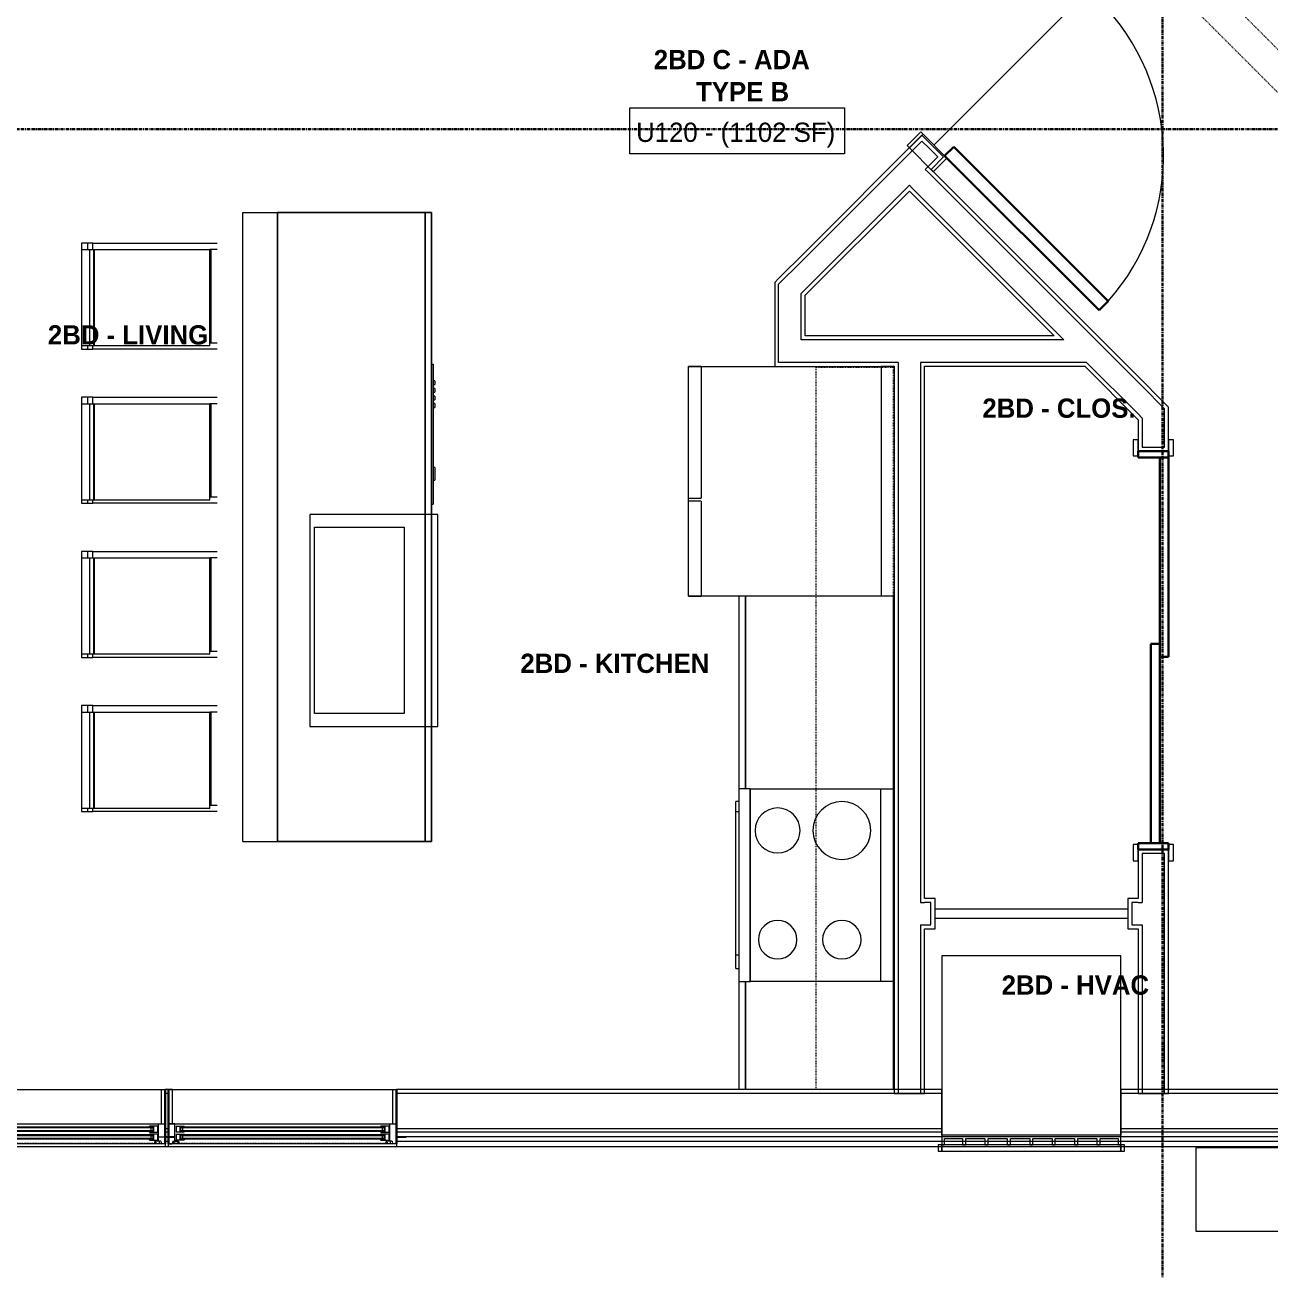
# Model space of a CAD drawing. Header units: inches. Extents: x -4093 to -1777, y 9773 to 12264.
# Drawn here: x -3658.4 to -3464.6, y 9989.6 to 10183.4 of the extents above; entities that cross this region are included whole.
import ezdxf

# ---------------------------------------------------------------- set-up
doc = ezdxf.new("R2010")
doc.units = ezdxf.units.IN
doc.header["$MEASUREMENT"] = 0
for name, pattern in [('Dash', [0.25, 0.125, -0.125]), ('Grid Line 1_2_', [0.875, 0.5, -0.125, 0.125, -0.125]), ('Overhead', [0.15625, 0.09375, -0.0625])]:
    doc.linetypes.add(name, pattern=pattern)
for name, color, linetype, lineweight in [('0-1', 7, 'Continuous', 5), ('0-2', 7, 'Continuous', 9), ('A-AREA-IDEN', 2, 'Continuous', 9), ('A-DETL-GENF', 92, 'Continuous', 18), ('A-DETL-GENF-HDLN', 1, 'Dash', 9), ('A-DETL-MEDM-1', 10, 'Continuous', 30), ('A-DETL-MEDM-2', 33, 'Overhead', 9), ('A-DOOR-1', 7, 'Continuous', 9), ('A-DOOR-2', 10, 'Continuous', 30), ('A-DOOR-FRAM-1', 10, 'Continuous', 30), ('A-FLOR-1', 7, 'Continuous', 9), ('A-GENM', 5, 'Continuous', 9), ('A-GLAZ', 151, 'Continuous', 18), ('A-GLAZ-1', 151, 'Continuous', 9), ('A-GLAZ-2', 151, 'Continuous', 30), ('A-WALL', 113, 'Continuous', 18), ('A-WALL-1', 7, 'Continuous', 9), ('A-WALL-2', 250, 'Continuous', 18), ('A-WALL-3', 113, 'Continuous', 9), ('E-ELEC-EQPM', 71, 'Continuous', 9), ('I-FURN-1', 7, 'Continuous', 9), ('P-SANR-FIXT-1', 7, 'Continuous', 9), ('Q-CASE-1', 7, 'Continuous', 9), ('Q-CASE-HDLN-1', 7, 'Dash', 9), ('Q-SPCQ-1', 7, 'Continuous', 9), ('S-GRID-1', 1, 'Grid Line 1_2_', 30)]:
    doc.layers.add(name, color=color, linetype=linetype, lineweight=lineweight)
doc.styles.add('Century Gothic', font='ufonts.com_century-gothic.ttf', dxfattribs={"height": 3})
doc.styles.add('Century Gothic_B', font='GOTHICB.TTF', dxfattribs={"height": 3})

# ---------------------------------------------------------------- blocks, each defined once
blk = doc.blocks.new('083100 - Access Doors and Panels - Type 1 - ACCESS PANEL - 2-6 X 6-0-3696233-BACKGROUND - 1ST FLOOR')
at = {"layer": 'A-DOOR-1'}
for p, q in [((-15, -0.75), (-15, 0.75)), ((-15, 0.75), (15, 0.75)), ((15, 0.75), (15, -0.75)), ((15, -0.75), (-15, -0.75))]:
    blk.add_line(p, q, dxfattribs=at)
blk = doc.blocks.new('SLIDING - FLUSH - SLIDING - FLUSH - 5-0 x 6-8-3203585-BACKGROUND - 1ST FLOOR')
at = {"layer": 'A-DOOR-1'}
for p, q in [((-30.25, 3), (-32.75, 3)), ((-32.75, 3), (-32.75, 2.25)), ((-32.75, 2.25), (-30.25, 2.25)), ((-30.25, 2.25), (-30.25, 3)), ((30.25, 3), (30.25, 2.25)), ((32.75, 3), (30.25, 3)), ((30.25, 2.25), (32.75, 2.25)), ((32.75, 2.25), (32.75, 3)), ((-30.25, -2.5), (-32.75, -2.5)), ((-32.75, -2.5), (-32.75, -3.25)), ((-32.75, -3.25), (-30.25, -3.25)), ((-30.25, -3.25), (-30.25, -2.5)), ((32.75, -2.5), (30.25, -2.5)), ((30.25, -2.5), (30.25, -3.25)), ((30.25, -3.25), (32.75, -3.25)), ((32.75, -3.25), (32.75, -2.5))]:
    blk.add_line(p, q, dxfattribs=at)
at = {"layer": 'A-DOOR-2'}
for p, q in [((1, 2.25), (-30, 2.25)), ((-30, 2.25), (-30, 0.87)), ((1, 0.87), (1, 2.25)), ((-30, 0.87), (1, 0.87)), ((30, 0.87), (-1, 0.87)), ((-1, 0.87), (-1, -0.5)), ((30, -0.5), (30, 0.87)), ((-1, -0.5), (30, -0.5))]:
    blk.add_line(p, q, dxfattribs=at)
at = {"layer": 'A-DOOR-FRAM-1'}
for p, q in [((-30, 2.25), (-31, 2.25)), ((-31, 2.25), (-31, -2.5)), ((-30, -2.5), (-30, 2.25)), ((31, 2.25), (30, 2.25)), ((30, 2.25), (30, -2.5)), ((31, -2.5), (31, 2.25)), ((-31, -2.5), (-30, -2.5)), ((30, -2.5), (31, -2.5))]:
    blk.add_line(p, q, dxfattribs=at)
blk = doc.blocks.new('SWING - SINGLE - FLUSH - SWING - FLUSH - 2-10 x 6-8 - PRIVACY-4346067-BACKGROUND - 1ST FLOOR')
at = {"layer": 'A-DOOR-1'}
for p, q in [((-17, 2.87), (-20, 2.87)), ((-20, 2.87), (-20, -2.38)), ((-17, -2.38), (-17, 2.87)), ((20, 2.87), (17, 2.87)), ((17, 2.87), (17, -2.38)), ((20, -2.38), (20, 2.87)), ((-20, -2.38), (-17, -2.38)), ((-17, -2.38), (-20, -2.38)), ((-20, -2.38), (-20, -2.88)), ((-20, -2.88), (-17, -2.88)), ((-17, -2.88), (-17, -2.38)), ((17, -2.38), (20, -2.38)), ((20, -2.38), (17, -2.38)), ((17, -2.38), (17, -2.88)), ((17, -2.88), (20, -2.88)), ((20, -2.88), (20, -2.38))]:
    blk.add_line(p, q, dxfattribs=at)
blk.add_arc((17, 2.37), 34.07, 93.3657, 180, dxfattribs=at)
at = {"layer": 'A-DOOR-2'}
for p, q in [((15, 2.37), (15, 36.38)), ((17, 36.38), (15, 36.38)), ((17, 2.37), (17, 36.38)), ((17, 2.37), (15, 2.37))]:
    blk.add_line(p, q, dxfattribs=at)
blk = doc.blocks.new('OD_CW_Base Cabinet - OD_CW_Base Cabinet-4181458-BACKGROUND - 1ST FLOOR')
at = {"layer": 'Q-CASE-1'}
for p, q in [((0.74, 0), (17.55, 0)), ((47.55, 0), (77.55, 0)), ((77.55, -22.12), (77.55, -24)), ((17.55, -24), (0.74, -24)), ((77.55, -24), (47.55, -24))]:
    blk.add_line(p, q, dxfattribs=at)
blk = doc.blocks.new('OD_CW_Upper Cabinet - OD_CW_Upper Cabinet-4366978-BACKGROUND - 1ST FLOOR')
at = {"layer": 'Q-CASE-HDLN-1'}
for p, q in [((0.74, -24), (0.74, -12)), ((0.74, -12), (113.18, -12)), ((113.18, -12), (113.18, -24)), ((113.18, -24), (0.74, -24))]:
    blk.add_line(p, q, dxfattribs=at)
blk = doc.blocks.new('Refrigerator_-_Side-by-Side_6047 - 36_ X 30_-1372843-BACKGROUND - 1ST FLOOR')
at = {"layer": 'Q-SPCQ-1'}
for p, q in [((-17.88, 15.58), (17.87, 15.58)), ((-17.88, -14.42), (-17.88, 15.58)), ((-17.88, 15.58), (-3.13, 15.58)), ((-17.88, 15.58), (-17.88, 13.58)), ((-3.13, 13.58), (-3.13, 15.58)), ((-2.63, 15.58), (17.87, 15.58)), ((-2.63, 15.58), (-2.63, 13.58)), ((17.87, 15.58), (17.87, -14.42)), ((17.87, 13.58), (17.87, 15.58)), ((-3.13, 13.58), (-17.88, 13.58)), ((17.87, 13.58), (-2.63, 13.58)), ((17.87, -14.42), (-17.88, -14.42))]:
    blk.add_line(p, q, dxfattribs=at)
blk = doc.blocks.new('OD_CW_Base Cabinet - OD_CW_Base Cabinet-4332410-BACKGROUND - 1ST FLOOR')
at = {"layer": 'Q-CASE-1'}
for p, q in [((0.74, 24), (0.74, 0)), ((98.66, 24), (0.74, 24)), ((98.66, 0), (98.66, 24)), ((0.74, 0), (98.66, 0))]:
    blk.add_line(p, q, dxfattribs=at)
blk = doc.blocks.new('Stainless Steel Farmhous Kitchen Sink - Stainless Steel Farmhous Kitchen Sink-2443921-BACKGROUND - 1ST FLOOR')
at = {"layer": 'P-SANR-FIXT-1'}
for p, q in [((0, -2.25), (-33, -2.25)), ((-33, -2.25), (-33, -22.2)), ((-31, -16.96), (-31, -3)), ((-31, -3), (-2, -3)), ((-2, -3), (-2, -16.96)), ((0, -22.2), (0, -2.25)), ((-2, -16.96), (-31, -16.96)), ((-33, -22.2), (0, -22.2))]:
    blk.add_line(p, q, dxfattribs=at)
blk = doc.blocks.new('Bar_Stool_6722_1_ - Bar_Stool_6722_1_-1229311-BACKGROUND - 1ST FLOOR')
at = {"layer": 'I-FURN-1'}
for p, q in [((0, 19.21), (0, 21.11)), ((1, 21.11), (1, 20.14)), ((1, 20.14), (15.5, 20.14)), ((1, 20.14), (1, 20.06)), ((1, 20.06), (1, 19.99)), ((16, 20), (1, 20)), ((1, 19.89), (1, 19.99)), ((1, 17.63), (1, 19.89)), ((15.5, 20.14), (15.5, 21.11)), ((15.5, 20.06), (15.5, 20.14)), ((15.5, 19.99), (15.5, 20.06)), ((16, 19.99), (16, 19.89)), ((16, 19.89), (16, 17.63)), ((16.5, 21.11), (16.5, 19.21)), ((0, 17.72), (0, 19.21)), ((0, 1.78), (0, 17.72)), ((1, 2.03), (1, 17.63)), ((16, 17.63), (16, 2.03)), ((16.5, 19.21), (16.5, 17.72)), ((16.5, 17.72), (16.5, 1.78)), ((1, 1.91), (1, 2.03)), ((16, 2.03), (1, 2.03)), ((16, 2.03), (16, 1.91)), ((1, 1.78), (0, 1.78)), ((0, 1.78), (0, 0.98)), ((1, 0.98), (0, 0.98)), ((0, 0.98), (0, 0)), ((1, 1.24), (1, 1.91)), ((16, 1.91), (1, 1.91)), ((1, 0), (1, 1.24)), ((1, 1.24), (16, 1.24)), ((16, 1.91), (16, 1.24)), ((16.5, 1.78), (16, 1.78)), ((16, 1.24), (16, 0)), ((16.5, 0.98), (16, 0.98)), ((16.5, 0.98), (16.5, 1.78)), ((16.5, 0), (16.5, 0.98)), ((0, 0), (1, 0)), ((1, 0), (16, 0)), ((16, 0), (16.5, 0))]:
    blk.add_line(p, q, dxfattribs=at)
blk = doc.blocks.new('Door-Opening - CLEAR OPENING - 3_-0_ x 6_-10_5_-4378485-BACKGROUND - 1ST FLOOR')
at = {"layer": 'A-DETL-MEDM-1'}
for p, q in [((-18.32, -2.38), (-18.32, 2.37)), ((17.68, 2.37), (17.68, -2.38))]:
    blk.add_line(p, q, dxfattribs=at)
at = {"layer": 'A-DETL-MEDM-2'}
for p, q in [((-18.32, 2.37), (17.68, 2.37)), ((17.68, -2.38), (-18.32, -2.38))]:
    blk.add_line(p, q, dxfattribs=at)
blk = doc.blocks.new('CTR - 1st Phase - Unit Layouts_rvt-1-BACKGROUND - 1ST FLOOR')
at = {"layer": 'A-FLOR-1'}
for p, q in [((-3492.86, 10188.78), (-3516.9, 10164.73)), ((-3516.9, 10164.73), (-3492.86, 10188.78))]:
    blk.add_line(p, q, dxfattribs=at)
at = {"layer": 'A-WALL-1'}
for p, q in [((-3518.76, 10166.24), (-3536.93, 10148.06)), ((-3515.4, 10162.88), (-3518.76, 10166.24)), ((-3517.34, 10160.93), (-3515.4, 10162.88)), ((-3485.1, 10128.69), (-3517.34, 10160.93)), ((-3536.93, 10141.34), (-3520.7, 10157.57)), ((-3520.7, 10157.57), (-3498.15, 10135.03)), ((-3624.47, 10056.29), (-3624.47, 10154.21)), ((-3624.47, 10154.21), (-3619.1, 10154.21)), ((-3619.1, 10154.21), (-3619.1, 10056.29)), ((-3536.93, 10148.06), (-3541.06, 10143.93)), ((-3541.06, 10143.93), (-3541.68, 10143.31)), ((-3541.68, 10143.31), (-3541.68, 10130.28)), ((-3536.93, 10135.03), (-3536.93, 10141.34)), ((-3498.15, 10135.03), (-3536.93, 10135.03)), ((-3525.1, 10130.28), (-3523.1, 10130.28)), ((-3523.1, 10130.28), (-3523.1, 10017.09)), ((-3518.35, 10047.46), (-3518.35, 10130.28)), ((-3518.35, 10130.28), (-3493.4, 10130.28)), ((-3493.4, 10130.28), (-3485.1, 10121.97)), ((-3480.97, 10124.56), (-3485.1, 10128.69)), ((-3480.35, 10123.94), (-3480.97, 10124.56)), ((-3480.35, 10117.08), (-3480.35, 10123.94)), ((-3485.1, 10121.97), (-3485.1, 10117.08)), ((-3485.1, 10117.08), (-3480.35, 10117.08)), ((-3624.47, 10056.29), (-3619.1, 10056.29)), ((-3480.35, 10055.08), (-3485.1, 10055.08)), ((-3485.1, 10055.08), (-3485.1, 10047.46)), ((-3480.35, 10017.09), (-3480.35, 10055.08)), ((-3516.72, 10047.46), (-3518.35, 10047.46)), ((-3516.72, 10042.71), (-3516.72, 10047.46)), ((-3485.1, 10047.46), (-3486.72, 10047.46)), ((-3486.72, 10047.46), (-3486.72, 10042.71)), ((-3518.35, 10017.09), (-3518.35, 10042.71)), ((-3518.35, 10042.71), (-3516.72, 10042.71)), ((-3486.72, 10042.71), (-3485.1, 10042.71)), ((-3485.1, 10042.71), (-3485.1, 10017.09)), ((-3523.1, 10017.09), (-3518.35, 10017.09)), ((-3485.1, 10017.09), (-3480.35, 10017.09))]:
    blk.add_line(p, q, dxfattribs=at)
at = {"layer": 'A-WALL-2'}
for p, q in [((-3518.76, 10165.35), (-3536.93, 10147.17)), ((-3517.52, 10164.11), (-3518.76, 10165.35)), ((-3516.28, 10162.88), (-3517.52, 10164.11)), ((-3518.23, 10160.93), (-3516.28, 10162.88)), ((-3517.78, 10160.49), (-3518.23, 10160.93)), ((-3485.1, 10127.81), (-3517.78, 10160.49)), ((-3536.93, 10142.22), (-3520.7, 10158.46)), ((-3520.26, 10158.02), (-3520.7, 10158.46)), ((-3496.65, 10134.4), (-3520.26, 10158.02)), ((-3541.06, 10143.05), (-3537.56, 10146.55)), ((-3537.56, 10146.55), (-3536.93, 10147.17)), ((-3541.06, 10130.9), (-3541.06, 10143.05)), ((-3537.56, 10141.6), (-3536.93, 10142.22)), ((-3537.56, 10134.4), (-3537.56, 10141.6)), ((-3536.93, 10134.4), (-3537.56, 10134.4)), ((-3497.53, 10134.4), (-3536.93, 10134.4)), ((-3496.65, 10134.4), (-3497.53, 10134.4)), ((-3537.56, 10130.9), (-3541.06, 10130.9)), ((-3536.93, 10130.9), (-3537.56, 10130.9)), ((-3522.47, 10130.9), (-3536.93, 10130.9)), ((-3522.47, 10130.9), (-3522.47, 10130.28)), ((-3518.97, 10130.9), (-3518.97, 10130.28)), ((-3494.03, 10130.9), (-3518.97, 10130.9)), ((-3493.15, 10130.9), (-3494.03, 10130.9)), ((-3485.1, 10122.86), (-3493.15, 10130.9)), ((-3522.47, 10130.28), (-3522.47, 10017.09)), ((-3518.97, 10130.28), (-3518.97, 10046.83)), ((-3485.1, 10127.81), (-3484.47, 10127.18)), ((-3484.47, 10127.18), (-3480.97, 10123.68)), ((-3480.97, 10117.71), (-3480.97, 10123.68)), ((-3485.1, 10122.86), (-3484.47, 10122.23)), ((-3484.47, 10122.23), (-3484.47, 10117.71)), ((-3484.47, 10117.71), (-3482.72, 10117.71)), ((-3482.72, 10117.71), (-3480.97, 10117.71)), ((-3484.47, 10054.46), (-3484.47, 10046.83)), ((-3482.72, 10054.46), (-3484.47, 10054.46)), ((-3480.97, 10054.46), (-3482.72, 10054.46)), ((-3480.97, 10017.09), (-3480.97, 10054.46)), ((-3518.97, 10046.83), (-3518.35, 10046.83)), ((-3517.35, 10046.83), (-3518.35, 10046.83)), ((-3517.35, 10045.08), (-3517.35, 10046.83)), ((-3486.1, 10046.83), (-3486.1, 10045.08)), ((-3485.1, 10046.83), (-3486.1, 10046.83)), ((-3485.1, 10046.83), (-3484.47, 10046.83)), ((-3517.35, 10043.33), (-3517.35, 10045.08)), ((-3486.1, 10045.08), (-3486.1, 10043.33)), ((-3518.97, 10043.33), (-3518.97, 10017.09)), ((-3518.97, 10043.33), (-3518.35, 10043.33)), ((-3518.35, 10043.33), (-3517.35, 10043.33)), ((-3486.1, 10043.33), (-3485.1, 10043.33)), ((-3485.1, 10043.33), (-3484.47, 10043.33)), ((-3484.47, 10043.33), (-3484.47, 10017.09))]:
    blk.add_line(p, q, dxfattribs=at)
at = {"layer": 'Q-CASE-1'}
for p, q in [((-3619.1, 10154.21), (-3596.1, 10154.21)), ((-3619.1, 10056.29), (-3619.1, 10154.21)), ((-3596.1, 10154.21), (-3596.1, 10056.29)), ((-3596.1, 10154.21), (-3595.1, 10154.21)), ((-3596.1, 10056.29), (-3596.1, 10154.21)), ((-3595.1, 10154.21), (-3595.1, 10056.29)), ((-3547.22, 10064.53), (-3547.22, 10094.53)), ((-3546.22, 10064.53), (-3546.22, 10094.53)), ((-3546.22, 10094.53), (-3546.22, 10064.53)), ((-3525.1, 10094.53), (-3523.22, 10094.53)), ((-3523.22, 10094.53), (-3523.22, 10064.53)), ((-3596.1, 10056.29), (-3619.1, 10056.29)), ((-3595.1, 10056.29), (-3596.1, 10056.29)), ((-3547.22, 10017.71), (-3547.22, 10034.53)), ((-3546.22, 10017.71), (-3546.22, 10034.53)), ((-3546.22, 10034.53), (-3546.22, 10017.71)), ((-3523.22, 10034.53), (-3523.22, 10017.71))]:
    blk.add_line(p, q, dxfattribs=at)
at = {"layer": 'Q-SPCQ-1'}
for p, q in [((-3595.1, 10130.64), (-3594.85, 10130.64)), ((-3594.85, 10130.64), (-3594.85, 10108.83)), ((-3594.6, 10128.02), (-3594.85, 10128.02)), ((-3594.85, 10127.43), (-3594.6, 10127.43)), ((-3594.6, 10126.84), (-3594.85, 10126.84)), ((-3594.6, 10128.02), (-3594.6, 10127.43)), ((-3594.6, 10126.84), (-3594.6, 10126.25)), ((-3594.85, 10126.25), (-3594.6, 10126.25)), ((-3594.6, 10125.66), (-3594.85, 10125.66)), ((-3594.85, 10125.07), (-3594.6, 10125.07)), ((-3594.6, 10125.66), (-3594.6, 10125.07)), ((-3594.6, 10124.48), (-3594.85, 10124.48)), ((-3594.85, 10123.88), (-3594.6, 10123.88)), ((-3594.6, 10124.48), (-3594.6, 10123.88)), ((-3594.6, 10114.53), (-3594.85, 10114.53)), ((-3594.6, 10114.53), (-3594.6, 10113.54)), ((-3594.6, 10113.54), (-3594.6, 10112.56)), ((-3594.85, 10112.56), (-3594.6, 10112.56)), ((-3595.1, 10108.83), (-3594.85, 10108.83)), ((-3547.22, 10034.53), (-3547.22, 10064.53)), ((-3545.47, 10064.53), (-3547.22, 10064.53)), ((-3545.47, 10064.53), (-3545.47, 10034.53)), ((-3545.47, 10034.53), (-3545.47, 10064.53)), ((-3545.47, 10064.53), (-3525.22, 10064.53)), ((-3525.22, 10064.53), (-3523.22, 10064.53)), ((-3525.22, 10064.53), (-3525.22, 10034.53)), ((-3523.22, 10064.53), (-3523.22, 10034.53)), ((-3547.72, 10060.92), (-3547.72, 10062.53)), ((-3547.22, 10062.53), (-3547.72, 10062.53)), ((-3547.72, 10038.65), (-3547.72, 10060.92)), ((-3547.22, 10060.92), (-3547.72, 10060.92)), ((-3547.72, 10036.53), (-3547.72, 10038.65)), ((-3547.72, 10038.65), (-3547.22, 10038.65)), ((-3547.72, 10036.53), (-3547.22, 10036.53)), ((-3547.22, 10034.53), (-3545.47, 10034.53)), ((-3525.22, 10034.53), (-3545.47, 10034.53)), ((-3523.22, 10034.53), (-3525.22, 10034.53))]:
    blk.add_line(p, q, dxfattribs=at)
for centre, radius, start, end in [((-3541.22, 10058.03), 3.5, 90, 270), ((-3541.22, 10058.03), 3.5, 270, 90), ((-3531.22, 10058.03), 4.5, 90, 270), ((-3531.22, 10058.03), 4.5, 270, 90), ((-3541.22, 10041.03), 3, 90, 270), ((-3541.22, 10041.03), 3, 270, 90), ((-3531.22, 10041.03), 3, 90, 270), ((-3531.22, 10041.03), 3, 270, 90)]:
    blk.add_arc(centre, radius, start, end, dxfattribs=at)
at = {"layer": '0-2'}
for name, p, rotation in [('Door-Opening - CLEAR OPENING - 3_-0_ x 6_-10_5_-4378485-BACKGROUND - 1ST FLOOR', (-3468.07, 10180.96), 135.0000000000005), ('SWING - SINGLE - FLUSH - SWING - FLUSH - 2-10 x 6-8 - PRIVACY-4346067-BACKGROUND - 1ST FLOOR', (-3504.88, 10176.75), 225.0000000000032), ('OD_CW_Base Cabinet - OD_CW_Base Cabinet-4332410-BACKGROUND - 1ST FLOOR', (-3595.1, 10055.56), 89.99999999999854), ('Bar_Stool_6722_1_ - Bar_Stool_6722_1_-1229311-BACKGROUND - 1ST FLOOR', (-3649.6, 10149.46), 269.999999999999), ('Refrigerator_-_Side-by-Side_6047 - 36_ X 30_-1372843-BACKGROUND - 1ST FLOOR', (-3539.52, 10112.4), 89.99999999999709), ('OD_CW_Upper Cabinet - OD_CW_Upper Cabinet-4366978-BACKGROUND - 1ST FLOOR', (-3547.22, 10016.98), 89.99999999997752), ('Bar_Stool_6722_1_ - Bar_Stool_6722_1_-1229311-BACKGROUND - 1ST FLOOR', (-3649.6, 10125.46), 269.999999999999), ('SLIDING - FLUSH - SLIDING - FLUSH - 5-0 x 6-8-3203585-BACKGROUND - 1ST FLOOR', (-3482.6, 10086.08), 270.0000000000038), ('Stainless Steel Farmhous Kitchen Sink - Stainless Steel Farmhous Kitchen Sink-2443921-BACKGROUND - 1ST FLOOR', (-3616.31, 10107.23), 89.99999999999939), ('Bar_Stool_6722_1_ - Bar_Stool_6722_1_-1229311-BACKGROUND - 1ST FLOOR', (-3649.6, 10101.46), 269.999999999999), ('OD_CW_Base Cabinet - OD_CW_Base Cabinet-4181458-BACKGROUND - 1ST FLOOR', (-3547.22, 10016.98), 89.999999999998), ('Bar_Stool_6722_1_ - Bar_Stool_6722_1_-1229311-BACKGROUND - 1ST FLOOR', (-3649.6, 10077.46), 269.999999999999), ('083100 - Access Doors and Panels - Type 1 - ACCESS PANEL - 2-6 X 6-0-3696233-BACKGROUND - 1ST FLOOR', (-3501.72, 10045.08), 180)]:
    blk.add_blockref(name, p, dxfattribs=dict(at, rotation=rotation))
blk = doc.blocks.new('CTR - 1st Phase - Structure_rvt-1-BACKGROUND - 1ST FLOOR')
at = {"layer": 'S-GRID-1'}
for p, q in [((-3481.32, 9772.61), (-3481.32, 12247.5)), ((-1777.25, 10167.19), (-4076.95, 10167.19))]:
    blk.add_line(p, q, dxfattribs=at)
blk = doc.blocks.new('V-Series_EWC4_SPVU_RFA_2015 - 1ST FLOOR-2484708-BACKGROUND - 1ST FLOOR')
at = {"layer": 'A-GENM'}
for p, q in [((-3126.69, 12090.69), (-3127.25, 12090.69)), ((-3127.25, 12090.69), (-3127.25, 12089.69)), ((-3098.81, 12090.69), (-3126.69, 12090.69)), ((-3126.69, 12090.69), (-3126.69, 12089.69)), ((-3126.69, 12089.69), (-3126.69, 12090.69)), ((-3098.81, 12089.69), (-3098.81, 12090.69)), ((-3098.25, 12090.69), (-3098.81, 12090.69)), ((-3098.81, 12090.69), (-3098.81, 12089.69)), ((-3098.25, 12089.69), (-3098.25, 12090.69)), ((-3127.25, 12089.69), (-3126.69, 12089.69)), ((-3126.69, 12089.69), (-3098.81, 12089.69)), ((-3126.69, 12089.69), (-3126.69, 12060.25)), ((-3126.25, 12089.69), (-3126.69, 12089.69)), ((-3126.25, 12088.69), (-3126.25, 12089.69)), ((-3123.45, 12088.69), (-3126.25, 12088.69)), ((-3122.95, 12089.69), (-3123.45, 12089.69)), ((-3123.45, 12089.69), (-3123.45, 12088.69)), ((-3122.95, 12088.69), (-3122.95, 12089.69)), ((-3119.97, 12088.69), (-3122.95, 12088.69)), ((-3119.47, 12089.69), (-3119.97, 12089.69)), ((-3119.97, 12089.69), (-3119.97, 12088.69)), ((-3119.47, 12088.69), (-3119.47, 12089.69)), ((-3116.48, 12088.69), (-3119.47, 12088.69)), ((-3115.98, 12089.69), (-3116.48, 12089.69)), ((-3116.48, 12089.69), (-3116.48, 12088.69)), ((-3115.98, 12088.69), (-3115.98, 12089.69)), ((-3113, 12088.69), (-3115.98, 12088.69)), ((-3112.5, 12089.69), (-3113, 12089.69)), ((-3113, 12089.69), (-3113, 12088.69)), ((-3112.5, 12088.69), (-3112.5, 12089.69)), ((-3109.51, 12088.69), (-3112.5, 12088.69)), ((-3109.01, 12089.69), (-3109.51, 12089.69)), ((-3109.51, 12089.69), (-3109.51, 12088.69)), ((-3109.01, 12088.69), (-3109.01, 12089.69)), ((-3106.03, 12088.69), (-3109.01, 12088.69)), ((-3105.53, 12089.69), (-3106.03, 12089.69)), ((-3106.03, 12089.69), (-3106.03, 12088.69)), ((-3105.53, 12088.69), (-3105.53, 12089.69)), ((-3102.55, 12088.69), (-3105.53, 12088.69)), ((-3102.05, 12089.69), (-3102.55, 12089.69)), ((-3102.55, 12089.69), (-3102.55, 12088.69)), ((-3102.05, 12088.69), (-3102.05, 12089.69)), ((-3099.25, 12088.69), (-3102.05, 12088.69)), ((-3098.81, 12089.69), (-3099.25, 12089.69)), ((-3099.25, 12089.69), (-3099.25, 12088.69)), ((-3098.81, 12089.69), (-3098.25, 12089.69)), ((-3098.81, 12060.25), (-3098.81, 12089.69)), ((-3126.69, 12060.25), (-3098.81, 12060.25))]:
    blk.add_line(p, q, dxfattribs=at)
blk = doc.blocks.new('262400 - Switchboards and Panelboards - Electric Panel - Generic - 262400 - Switchboards and Panelboards - Electric Panel - Generic-2842581-BACKGROUND - 1ST FLOOR')
at = {"layer": 'E-ELEC-EQPM'}
for p, q in [((32, 13), (0, 13)), ((0, 13), (0, 0)), ((32, 0), (32, 13)), ((0, 0), (32, 0))]:
    blk.add_line(p, q, dxfattribs=at)
blk = doc.blocks.new('Window-Double_Hung-Marvin-Essential - 2-WIDE _TEMP ALL LOW_ ESDH3066-3454284-BACKGROUND - 1ST FLOOR')
at = {"layer": 'A-DETL-GENF'}
for p, q in [((-16.72, -0.94), (-17.75, -0.94)), ((-17.75, -4.03), (-17.75, -0.94)), ((-16.72, -3.52), (-16.72, -0.94)), ((-16.56, -1.28), (-15.34, -1.28)), ((-16.56, -1.28), (-16.56, -2.22)), ((-15.28, -1.4), (-15.94, -1.4)), ((-15.94, -1.4), (-15.94, -2.12)), ((15.84, -1.41), (-15.84, -1.41)), ((-15.84, -1.41), (-15.84, -2.1)), ((15.84, -1.54), (-15.84, -1.54)), ((-15.54, -1.54), (-15.54, -1.98)), ((-15.34, -1.28), (-15.28, -1.34)), ((-15.28, -1.34), (-15.28, -1.4)), ((15.34, -1.28), (15.28, -1.34)), ((15.28, -1.34), (15.28, -1.4)), ((15.28, -1.4), (15.94, -1.4)), ((16.56, -1.28), (15.34, -1.28)), ((15.54, -1.54), (15.54, -1.98)), ((15.84, -1.41), (15.84, -2.1)), ((15.94, -1.4), (15.94, -2.12)), ((16.56, -1.28), (16.56, -2.22)), ((16.72, -3.52), (16.72, -0.94)), ((16.72, -0.94), (17.75, -0.94)), ((17.75, -4.03), (17.75, -0.94)), ((-19.25, -2.98), (-19.25, -2.94)), ((-19.25, -2.94), (-17.9, -2.94)), ((-17.75, -2.98), (-19.25, -2.98)), ((-17.9, -2.94), (-17.9, -2.83)), ((-17.9, -2.83), (-17.75, -2.83)), ((-17.08, -3.62), (-17.16, -4.03)), ((-17.08, -3.62), (-16.19, -3.62)), ((-16.85, -4), (-16.85, -3.62)), ((-16.38, -3.52), (-16.72, -3.52)), ((-15.34, -2.22), (-16.56, -2.22)), ((-16.56, -2.5), (-15.34, -2.5)), ((-16.56, -2.5), (-16.56, -3.44)), ((-15.34, -3.44), (-16.56, -3.44)), ((-16.38, -3.62), (-16.38, -3.52)), ((-16.18, -3.76), (-16.3, -3.76)), ((-16.3, -3.76), (-16.3, -4)), ((-16.19, -3.62), (-16.19, -3.72)), ((-16.19, -3.72), (-16.1, -3.72)), ((-16.18, -3.97), (-16.18, -3.76)), ((-16.1, -3.72), (-16.1, -3.97)), ((-15.94, -2.12), (-15.28, -2.12)), ((-15.28, -2.62), (-15.94, -2.62)), ((-15.94, -2.62), (-15.94, -3.34)), ((-15.94, -3.34), (-15.28, -3.34)), ((15.84, -1.98), (-15.84, -1.98)), ((15.84, -2.1), (-15.84, -2.1)), ((15.84, -2.63), (-15.84, -2.63)), ((-15.84, -2.63), (-15.84, -3.32)), ((15.84, -2.76), (-15.84, -2.76)), ((15.84, -3.2), (-15.84, -3.2)), ((15.84, -3.32), (-15.84, -3.32)), ((-15.54, -2.76), (-15.54, -3.2)), ((-15.34, -2.22), (-15.28, -2.16)), ((-15.34, -2.5), (-15.28, -2.56)), ((-15.34, -3.44), (-15.28, -3.38)), ((-15.28, -2.12), (-15.28, -2.16)), ((-15.28, -2.56), (-15.28, -2.62)), ((-15.28, -3.34), (-15.28, -3.38)), ((15.28, -2.12), (15.28, -2.16)), ((15.94, -2.12), (15.28, -2.12)), ((15.34, -2.22), (15.28, -2.16)), ((15.34, -2.5), (15.28, -2.56)), ((15.28, -2.56), (15.28, -2.62)), ((15.28, -2.62), (15.94, -2.62)), ((15.28, -3.34), (15.28, -3.38)), ((15.94, -3.34), (15.28, -3.34)), ((15.34, -3.44), (15.28, -3.38)), ((15.34, -2.22), (16.56, -2.22)), ((16.56, -2.5), (15.34, -2.5)), ((15.34, -3.44), (16.56, -3.44)), ((15.54, -2.76), (15.54, -3.2)), ((15.84, -2.63), (15.84, -3.32)), ((15.94, -2.62), (15.94, -3.34)), ((16.19, -3.72), (16.1, -3.72)), ((16.1, -3.72), (16.1, -3.97)), ((16.18, -3.97), (16.18, -3.76)), ((16.18, -3.76), (16.3, -3.76)), ((17.08, -3.62), (16.19, -3.62)), ((16.19, -3.62), (16.19, -3.72)), ((16.3, -3.76), (16.3, -4)), ((16.38, -3.62), (16.38, -3.52)), ((16.38, -3.52), (16.72, -3.52)), ((16.56, -2.5), (16.56, -3.44)), ((16.85, -4), (16.85, -3.62)), ((17.08, -3.62), (17.16, -4.03)), ((17.9, -2.83), (17.75, -2.83)), ((17.75, -2.98), (19.25, -2.98)), ((17.9, -2.94), (17.9, -2.83)), ((19.25, -2.94), (17.9, -2.94)), ((19.25, -2.98), (19.25, -2.94)), ((-17.75, -4.03), (-17.16, -4.03)), ((-16.3, -4), (-16.85, -4)), ((-16.18, -3.97), (-16.1, -3.97)), ((16.18, -3.97), (16.1, -3.97)), ((16.3, -4), (16.85, -4)), ((17.75, -4.03), (17.16, -4.03))]:
    blk.add_line(p, q, dxfattribs=at)
at = {"layer": 'A-DETL-GENF-HDLN'}
blk.add_line((16.1, -3.97), (-16.5, -3.97), dxfattribs=at)
at = {"layer": 'A-GLAZ'}
for p, q in [((-17.13, 4.44), (-17.75, 4.44)), ((-17.13, -0.91), (-17.13, 4.44)), ((17.12, 4.44), (17.75, 4.44)), ((17.12, 4.44), (17.12, -0.91))]:
    blk.add_line(p, q, dxfattribs=at)
at = {"layer": 'A-GLAZ-1'}
for p, q in [((-17.75, 4.44), (17.75, 4.44)), ((-17.75, -0.94), (17.75, -0.94)), ((17.75, -4.03), (-17.75, -4.03))]:
    blk.add_line(p, q, dxfattribs=at)
at = {"layer": 'A-GLAZ-2'}
for p, q in [((-17.75, -0.91), (-17.75, 4.44)), ((17.75, 4.44), (17.75, -0.91)), ((-17.75, -4.03), (-17.75, -0.94)), ((17.75, -0.94), (17.75, -4.03))]:
    blk.add_line(p, q, dxfattribs=at)

msp = doc.modelspace()

# ---------------------------------------------------------------- linework, layer by layer
at = {"layer": 'A-AREA-IDEN', "flags": 128}
msp.add_lwpolyline([(-3564.25, 10170.54), (-3530.83, 10170.54), (-3530.83, 10163.38), (-3564.25, 10163.38)], close=True, dxfattribs=at)
at = {"layer": 'A-WALL'}
for p, q in [((-3636.07, 10017.09), (-3636.57, 10017.09)), ((-3515.66, 10017.09), (-3600.57, 10017.09)), ((-3404.47, 10017.09), (-3487.79, 10017.09)), ((-3636.07, 10011.59), (-3636.57, 10011.59)), ((-3636.07, 10011.09), (-3636.57, 10011.09)), ((-3515.66, 10011.59), (-3600.57, 10011.59)), ((-3515.66, 10011.09), (-3600.57, 10011.09)), ((-3404.47, 10011.59), (-3487.79, 10011.59)), ((-3404.47, 10011.09), (-3487.79, 10011.09)), ((-3636.07, 10010.34), (-3636.57, 10010.34)), ((-3636.07, 10009.59), (-3636.57, 10009.59)), ((-3404.47, 10010.34), (-3600.57, 10010.34)), ((-3404.47, 10009.59), (-3600.57, 10009.59))]:
    msp.add_line(p, q, dxfattribs=at)
at = {"layer": 'A-WALL-3'}
for p, q in [((-3636.07, 10017.71), (-3636.57, 10017.71)), ((-3515.66, 10017.71), (-3600.57, 10017.71)), ((-3515.66, 10010.59), (-3515.66, 10017.71)), ((-3404.47, 10017.71), (-3487.79, 10017.71)), ((-3487.79, 10017.71), (-3487.79, 10010.59)), ((-3636.57, 10012.37), (-3636.57, 10012.34)), ((-3636.07, 10012.34), (-3636.07, 10012.37)), ((-3600.57, 10012.37), (-3600.57, 10012.34)), ((-3487.79, 10010.59), (-3515.66, 10010.59)), ((-3832.07, 10008.84), (-3368.97, 10008.84)), ((-3636.57, 10009.25), (-3636.57, 10008.84)), ((-3636.07, 10008.84), (-3636.07, 10009.25)), ((-3600.57, 10009.25), (-3600.57, 10008.84))]:
    msp.add_line(p, q, dxfattribs=at)

# ---------------------------------------------------------------- block references
at = {"layer": '0-1'}
for name in ['CTR - 1st Phase - Structure_rvt-1-BACKGROUND - 1ST FLOOR', 'CTR - 1st Phase - Unit Layouts_rvt-1-BACKGROUND - 1ST FLOOR']:
    msp.add_blockref(name, (0, 0), dxfattribs=at)
at = {"layer": 'A-GENM', "rotation": 180}
msp.add_blockref('V-Series_EWC4_SPVU_RFA_2015 - 1ST FLOOR-2484708-BACKGROUND - 1ST FLOOR', (-6614.47, 22098.78), dxfattribs=at)
at = {"layer": 'A-GLAZ-1'}
for p in [(-3654.32, 10013.28), (-3618.32, 10013.28)]:
    msp.add_blockref('Window-Double_Hung-Marvin-Essential - 2-WIDE _TEMP ALL LOW_ ESDH3066-3454284-BACKGROUND - 1ST FLOOR', p, dxfattribs=at)
at = {"layer": 'E-ELEC-EQPM', "rotation": 180}
msp.add_blockref('262400 - Switchboards and Panelboards - Electric Panel - Generic - 262400 - Switchboards and Panelboards - Electric Panel - Generic-2842581-BACKGROUND - 1ST FLOOR', (-3444.12, 10008.64), dxfattribs=at)

# ---------------------------------------------------------------- texts
at = {"layer": 'A-AREA-IDEN', "char_height": 3, "attachment_point": 1}
for s, insert, width, style in [('2BD C - ADA', (-3560.5, 10179.53), 31.31, 'Century Gothic_B'), ('TYPE B', (-3553.92, 10174.53), 15.453, 'Century Gothic_B'), ('U120 - (1102 SF)', (-3563.25, 10168.21), 37.976, 'Century Gothic'), ('2BD - LIVING', (-3654.83, 10136.68), 31.411, 'Century Gothic_B'), ('2BD - CLOS.', (-3509.34, 10125.27), 29.29, 'Century Gothic_B'), ('2BD - KITCHEN', (-3581.27, 10085.55), 35.451, 'Century Gothic_B'), ('2BD - HVAC', (-3506.35, 10035.47), 29.593, 'Century Gothic_B')]:
    msp.add_mtext(s, dxfattribs=dict(at, insert=insert, width=width, style=style))

doc.saveas('drawing.dxf')
